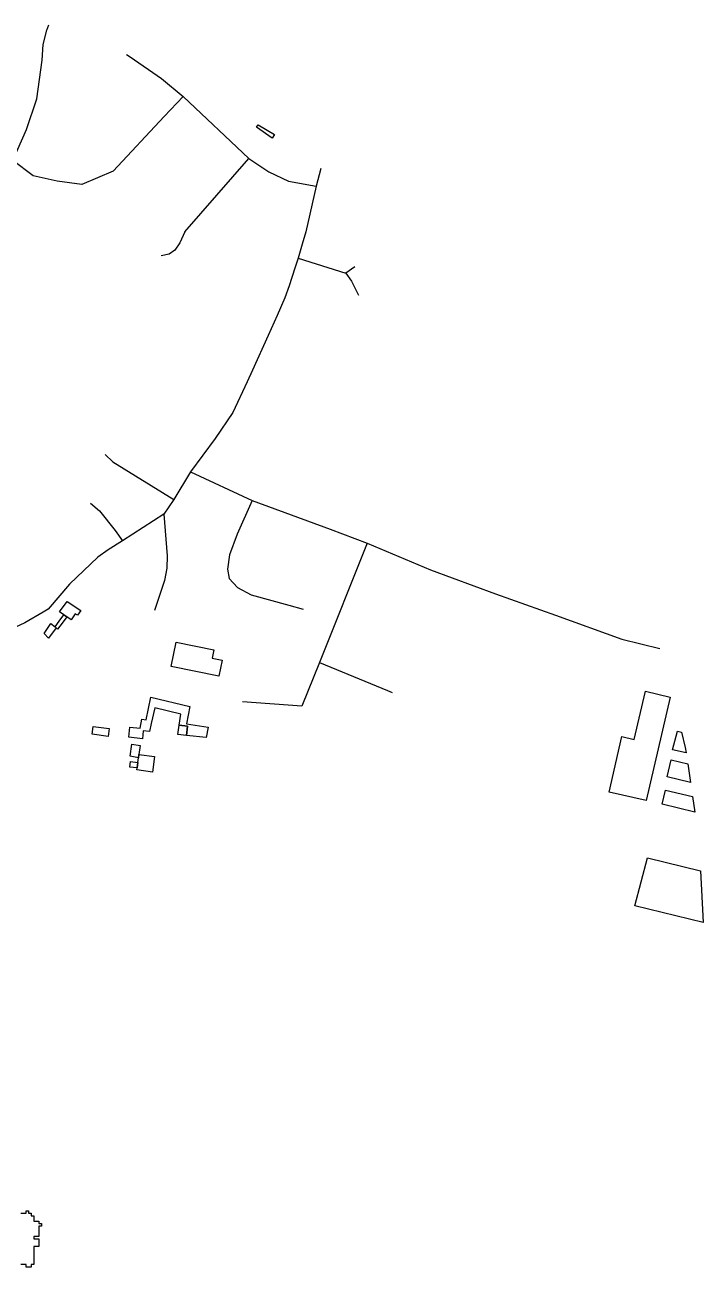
# Model space of a CAD drawing. Header units: metres. Extents: x 553506 to 563855, y 142925 to 150243.
# Drawn here: x 563325 to 563855, y 149236 to 150205 of the extents above; entities that cross this region are included whole.
import ezdxf

# ---------------------------------------------------------------- set-up
doc = ezdxf.new("R2010")
doc.units = ezdxf.units.M
for name, color, linetype in [('C-BUILDINGS', 8, 'Continuous'), ('C-FLOOD_ZONE_3', 150, 'Continuous'), ('C-ROADS', 33, 'Continuous')]:
    doc.layers.add(name, color=color, linetype=linetype)

msp = doc.modelspace()

# ---------------------------------------------------------------- linework, layer by layer
at = {"layer": 'C-BUILDINGS'}
for points in [[(563518.0122, 150116.7976), (563505.905, 150125.4387), (563507.2174, 150127.2694), (563520.019, 150119.5964), (563518.0122, 150116.7976)], [(563368.8632, 149748.2169), (563366.2451, 149744.6164), (563364.2819, 149745.6892), (563361.1237, 149741.0475), (563357.7954, 149743.2901), (563355.5705, 149744.9), (563352.1625, 149747.2291), (563358.0541, 149755.3637), (563368.8632, 149748.2169)], [(563349.5379, 149734.8242), (563343.4225, 149726.6936), (563340.1616, 149730.3296), (563345.2997, 149738.2065), (563348.6628, 149735.5309), (563349.5379, 149734.8242)], [(563355.5705, 149744.9), (563357.7954, 149743.2901), (563354.1545, 149738.4438), (563350.6527, 149733.8357), (563349.5379, 149734.8242), (563348.6628, 149735.5309), (563351.878, 149739.9185), (563355.5705, 149744.9)], [(563471.2061, 149711.1387), (563478.9805, 149709.5275), (563476.3811, 149697.0009), (563439.1773, 149704.676), (563443.0975, 149723.5778), (563472.5267, 149717.514), (563471.2061, 149711.1387)], [(563415.1127, 149656.3941), (563416.3109, 149663.5446), (563419.7866, 149663.043), (563423.5039, 149680.6361), (563453.8901, 149673.2781), (563451.2592, 149659.9825), (563468.0502, 149657.2671), (563466.4793, 149649.0919), (563451.3069, 149650.8014), (563452.1405, 149657.9849), (563445.3914, 149658.7828), (563446.7467, 149667.363), (563426.4635, 149672.4159), (563423.7514, 149660.1307), (563422.3249, 149653.7854), (563417.4114, 149654.4415), (563416.8019, 149648.1223), (563406.165, 149649.4087), (563406.9324, 149657.358), (563415.1127, 149656.3941)], [(563800.7337, 149647.7377), (563809.455, 149685.2362), (563828.8327, 149680.7569), (563810.0376, 149599.9622), (563781.0904, 149606.6517), (563791.1646, 149649.9478), (563800.7337, 149647.7377)], [(563451.3069, 149650.8014), (563444.475, 149651.5634), (563445.3914, 149658.7828), (563452.1405, 149657.9849), (563451.3069, 149650.8014)], [(563390.0561, 149650.0201), (563377.6655, 149651.7294), (563378.5126, 149657.8335), (563390.9032, 149656.1243), (563390.0561, 149650.0201)], [(563830.5975, 149639.6974), (563834.4171, 149654.044), (563837.5894, 149653.2925), (563840.589, 149641.3177), (563841.1821, 149637.319), (563830.5975, 149639.6974)], [(563415.0756, 149643.0698), (563414.0704, 149636.0034), (563413.7127, 149633.4097), (563407.3955, 149634.689), (563408.5289, 149643.8742), (563415.0756, 149643.0698)], [(563407.6159, 149630.3996), (563413.1889, 149629.6644), (563412.6087, 149625.4943), (563407.0022, 149626.1839), (563407.6159, 149630.3996)], [(563412.6087, 149625.4943), (563413.1889, 149629.6644), (563413.7127, 149633.4097), (563414.0704, 149636.0034), (563426.3839, 149634.3029), (563424.6998, 149622.2173), (563412.3863, 149623.9178), (563412.6087, 149625.4943)], [(563826.3704, 149618.6261), (563829.5539, 149631.6612), (563842.48, 149628.5695), (563844.6125, 149614.1933), (563826.3704, 149618.6261)], [(563822.5313, 149597.2221), (563825.208, 149608.182), (563846.2625, 149603.0698), (563848.0494, 149591.0235), (563822.5313, 149597.2221)], [(563852.5352, 149545.1731), (563854.5197, 149504.777), (563801.1605, 149517.8367), (563811.0363, 149555.3053), (563852.5352, 149545.1731)]]:
    msp.add_lwpolyline(points, close=True, dxfattribs=at)
at = {"layer": 'C-FLOOD_ZONE_3'}
msp.add_lwpolyline([(563322, 149278), (563326, 149278), (563326, 149280), (563328, 149280), (563328, 149278), (563330, 149278), (563330, 149276), (563332, 149276), (563332, 149272), (563336, 149272), (563336, 149270), (563338, 149270), (563338, 149268), (563336, 149268), (563336, 149260), (563332, 149260), (563332, 149258), (563336, 149258), (563336, 149252), (563332, 149252), (563332, 149248), (563332, 149240), (563332, 149238), (563330, 149238), (563330, 149236), (563326, 149236), (563326, 149238), (563322, 149238)], dxfattribs=at)
at = {"layer": 'C-ROADS'}
for points in [[(563448.5966, 150149.1687), (563433.9123, 150133.6193), (563393.8798, 150091.0731), (563369.6157, 150080.7285), (563350.3421, 150083.098), (563331.6187, 150087.2882), (563315.6361, 150099.3458), (563326.2624, 150123.6143), (563334.3276, 150147.3228), (563338.7036, 150177.592), (563339.3291, 150189.7775), (563342.1875, 150200.9766), (563343.7971, 150205.1614)], [(563404.2819, 150182.1067), (563407.2315, 150180.3078), (563431.7706, 150163.3472), (563448.5966, 150149.1687), (563499.926, 150100.9838), (563515.4996, 150090.3718), (563530.876, 150083.3153), (563552.3487, 150079.2691)], [(563449.9746, 150043.7963), (563499.926, 150100.9838)], [(563555.9854, 150093.1579), (563552.3487, 150079.2691), (563544.4767, 150043.6012), (563541.6249, 150034.183), (563538.292, 150023.1913), (563535.9012, 150015.3127), (563531.2975, 150001.6536), (563528.1174, 149992.225), (563521.9909, 149978.5397), (563514.9513, 149962.7996), (563502.8158, 149935.6778), (563498.547, 149926.6374), (563487.2785, 149902.7933), (563473.6273, 149882.435), (563454.3252, 149856.4875)], [(563449.9746, 150043.7963), (563446.1486, 150035.1152), (563442.1858, 150029.4126), (563437.6162, 150026.3064), (563431.5196, 150024.8434)], [(563538.292, 150023.1913), (563575.5846, 150011.5686), (563580.0068, 150005.265), (563585.4384, 149994.2631)], [(563582.663, 150016.4356), (563575.5846, 150011.5686)], [(563387.7828, 149869.8624), (563393.7116, 149864.3078), (563441.2871, 149834.8688)], [(563454.3252, 149856.4875), (563441.2871, 149834.8688), (563433.4991, 149823.3012), (563401.3065, 149802.6867), (563390.1894, 149795.5767), (563382.0343, 149789.8298)], [(563454.3252, 149856.4875), (563502.6139, 149834.0728), (563563.2844, 149811.7637), (563592.39, 149800.715), (563641.7263, 149780.1158), (563692.3381, 149761.3943), (563739.2473, 149744.6032), (563791.1484, 149726.0239), (563820.6101, 149718.569)], [(563502.6139, 149834.0728), (563490.6843, 149807.937), (563484.7326, 149791.8198), (563483.1336, 149780.5828), (563484.466, 149773.2013), (563491.075, 149766.266), (563501.7587, 149760.429), (563531.0759, 149752.3918), (563542.2347, 149749.1967)], [(563376.2658, 149832.0642), (563383.3459, 149826.1344), (563395.4526, 149810.7146), (563401.3065, 149802.6867)], [(563433.4991, 149823.3012), (563436.2798, 149790.8444), (563435.8585, 149781.2477), (563434.1312, 149771.6206), (563426.2876, 149748.1862)], [(563592.39, 149800.715), (563554.9268, 149707.7507)], [(563382.0343, 149789.8298), (563359.9451, 149768.8583), (563343.276, 149749.3059), (563339.242, 149746.9292), (563324.9714, 149738.5391), (563295.1577, 149724.8463), (563277.957, 149716.9419), (563245.3584, 149706.856), (563242.0533, 149706.1721), (563215.572, 149700.6441), (563183.8495, 149697.7322), (563149.9559, 149697.1557)], [(563554.9268, 149707.7507), (563541.3679, 149673.7382), (563495.0699, 149677.0494)], [(563554.9268, 149707.7507), (563608.0352, 149685.9246), (563611.8173, 149684.3645)]]:
    msp.add_lwpolyline(points, dxfattribs=at)

doc.saveas('drawing.dxf')
